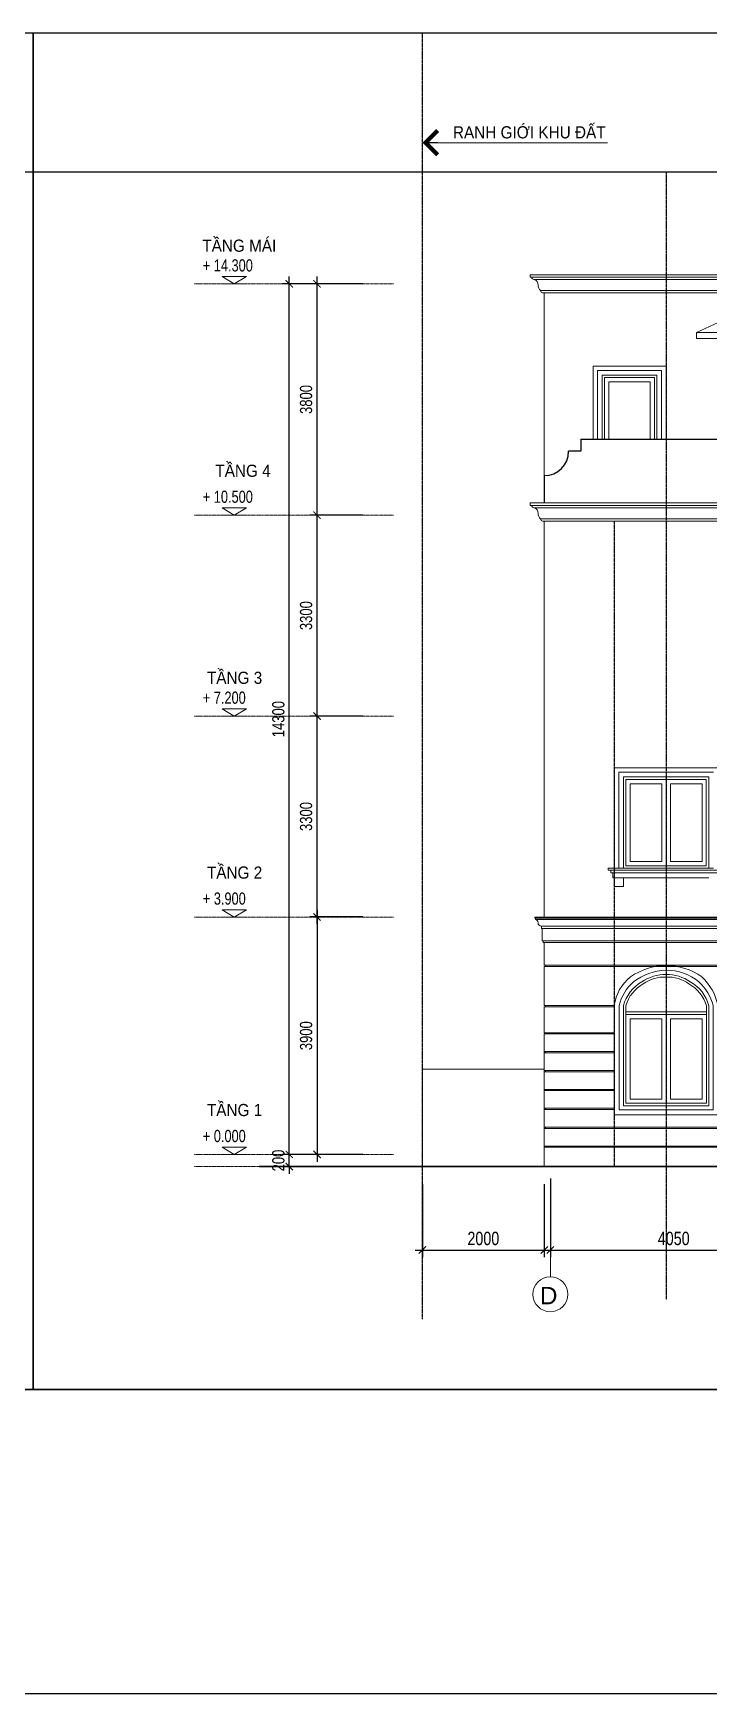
# Model space of a CAD drawing. Header units: millimetres. Extents: x -127141 to 682685, y -1234500 to 49778.
# Drawn here: x 467197 to 478287, y -200000 to -172725 of the extents above; entities that cross this region are included whole.
import ezdxf
from ezdxf.enums import TextEntityAlignment as Align

# ---------------------------------------------------------------- set-up
doc = ezdxf.new("R2010")
doc.units = ezdxf.units.MM
doc.header["$MEASUREMENT"] = 0
for name, pattern in [('CENTER', [3, 1.5, -0.5, 0.5, -0.5]), ('DASHED', [0.75, 0.5, -0.25]), ('HIDDEN', [0.75, 0.5, -0.25])]:
    doc.linetypes.add(name, pattern=pattern)
for name, color, linetype, lineweight in [('-CENTER', 143, 'CENTER', 13), ('-DIM', 9, 'Continuous', 13), ('-DOOR', 137, 'Continuous', 9), ('-HATCH', 8, 'Continuous', 5), ('-KH', 143, 'Continuous', 13), ('-LINE1', 7, 'Continuous', 18), ('-TEXT', 7, 'Continuous', 15), ('-WALL', 4, 'Continuous', 35), ('A-TUONG', 7, 'Continuous', 35), ('A72', 9, 'Continuous', 5)]:
    doc.layers.add(name, color=color, linetype=linetype, lineweight=lineweight)
doc.layers.add('-RANH GIOI LO DAT', color=12, linetype='Continuous')
doc.layers.add('12. NET DIM', color=252, linetype='Continuous')
doc.layers.add('duong dong', color=6, linetype='HIDDEN', plot=False)
doc.layers.add('LUOI GIONG', color=160, linetype='Continuous', plot=False)
doc.styles.add('1', font='arial.ttf')
doc.styles.add('AVANH', font='', dxfattribs={"width": 0.8})
doc.styles.add('X-5M-DH-TUM1$0$AVANTH', font='arial.ttf', dxfattribs={"width": 0.9})
doc.styles.add('X-ALL-SECTION$0$ROMANS', font='arial.ttf')
doc.styles.get('AVANH').set_extended_font_data('.VnAvantH')
doc.dimstyles.new('C_100A3', dxfattribs={"dimscale": 100, "dimtxt": 2.2, "dimasz": 1.2, "dimexe": 1.2, "dimexo": 0, "dimgap": 0.75, "dimtad": 1, "dimdec": 0, "dimzin": 0, "dimdsep": 46, "dimtxsty": 'AVANH', "dimblk": 'ARCHTICK', "dimcen": 0, "dimdle": 1.2, "dimclrd": 256, "dimclre": 256, "dimclrt": 7, "dimadec": 0, "dimazin": 0, "dimtfac": 0.0001, "dimtdec": 0, "dimtix": 1, "dimtmove": 2, "dimatfit": 3, "dimfxl": 1.8, "dimtolj": 1, "dimtzin": 0, "dimarcsym": 0})
doc.dimstyles.new('X-ALL-SECTION$0$ARROWS', dxfattribs={"dimscale": 100, "dimtxt": 2, "dimasz": 1, "dimexe": 2, "dimexo": 5, "dimgap": 1, "dimtad": 1, "dimdec": 0, "dimzin": 0, "dimdsep": 46, "dimtxsty": 'X-ALL-SECTION$0$ROMANS', "dimblk": 'X-ALL-SECTION$0$ARROWS', "dimcen": 0, "dimclrd": 256, "dimclre": 256, "dimclrt": 256, "dimazin": 0, "dimtfac": 0.5, "dimtdec": 0, "dimtofl": 0, "dimtmove": 2, "dimatfit": 3, "dimldrblk": 'X-ALL-SECTION$0$ARROWS', "dimfxl": 1, "dimtolj": 1, "dimtzin": 0, "dimlwd": -1, "dimlwe": -1, "dimarcsym": 0})

# ---------------------------------------------------------------- blocks, each defined once
blk = doc.blocks.new('_ArchTick')
at = {"color": 0, "linetype": 'ByBlock', "const_width": 0.15}
blk.add_lwpolyline([(-0.5, -0.5), (0.5, 0.5)], dxfattribs=at)
blk = doc.blocks.new('*D1413')
at = {"layer": '-DIM', "lineweight": -2, "transparency": 16777216}
for p, q in [((472610, -187241), (471736, -187241)), ((471856, -187121), (471856, -191261)), ((472610, -191141), (471736, -191141))]:
    blk.add_line(p, q, dxfattribs=at)
at = {"layer": 'Defpoints', "color": 0, "transparency": 16777216}
for p in [(472610, -187241), (471856, -191141), (472610, -191141)]:
    blk.add_point(p, dxfattribs=at)
at = {"layer": '-DIM', "lineweight": -2, "transparency": 16777216, "xscale": 119.9999999999999, "yscale": 119.9999999999999, "zscale": 119.9999999999999}
for p, rotation in [((471856, -187241), 90), ((471856, -191141), 270)]:
    blk.add_blockref('_ArchTick', p, dxfattribs=dict(at, rotation=rotation))
at = {"layer": '-DIM', "color": 7, "transparency": 16777216, "insert": (471677, -189191), "char_height": 200, "attachment_point": 5, "rotation": 90, "style": 'AVANH'}
blk.add_mtext('\\A1;3900', dxfattribs=at)
blk = doc.blocks.new('*D1414')
at = {"layer": '-DIM', "lineweight": -2, "transparency": 16777216}
for p, q in [((471856, -187361), (471856, -183821)), ((472610, -183941), (471736, -183941)), ((472610, -187241), (471736, -187241))]:
    blk.add_line(p, q, dxfattribs=at)
at = {"layer": 'Defpoints', "color": 0, "transparency": 16777216}
for p in [(471856, -183941), (472610, -183941), (472610, -187241)]:
    blk.add_point(p, dxfattribs=at)
at = {"layer": '-DIM', "lineweight": -2, "transparency": 16777216, "xscale": 119.9999999999999, "yscale": 119.9999999999999, "zscale": 119.9999999999999}
for p, rotation in [((471856, -183941), 90), ((471856, -187241), 270)]:
    blk.add_blockref('_ArchTick', p, dxfattribs=dict(at, rotation=rotation))
at = {"layer": '-DIM', "color": 7, "transparency": 16777216, "insert": (471677, -185591), "char_height": 200, "attachment_point": 5, "rotation": 90, "style": 'AVANH'}
blk.add_mtext('\\A1;3300', dxfattribs=at)
blk = doc.blocks.new('*D1415')
at = {"layer": '-DIM', "lineweight": -2, "transparency": 16777216}
for p, q in [((471856, -184061), (471856, -180521)), ((472610, -180641), (471736, -180641)), ((472610, -183941), (471736, -183941))]:
    blk.add_line(p, q, dxfattribs=at)
at = {"layer": 'Defpoints', "color": 0, "transparency": 16777216}
for p in [(471856, -180641), (472610, -180641), (472610, -183941)]:
    blk.add_point(p, dxfattribs=at)
at = {"layer": '-DIM', "lineweight": -2, "transparency": 16777216, "xscale": 119.9999999999999, "yscale": 119.9999999999999, "zscale": 119.9999999999999}
for p, rotation in [((471856, -180641), 90), ((471856, -183941), 270)]:
    blk.add_blockref('_ArchTick', p, dxfattribs=dict(at, rotation=rotation))
at = {"layer": '-DIM', "color": 7, "transparency": 16777216, "insert": (471677, -182291), "char_height": 200, "attachment_point": 5, "rotation": 90, "style": 'AVANH'}
blk.add_mtext('\\A1;3300', dxfattribs=at)
blk = doc.blocks.new('*D1416')
at = {"layer": '-DIM', "lineweight": -2, "transparency": 16777216}
for p, q in [((471856, -180761), (471856, -176721)), ((472610, -176841), (471736, -176841)), ((472610, -180641), (471736, -180641))]:
    blk.add_line(p, q, dxfattribs=at)
at = {"layer": 'Defpoints', "color": 0, "transparency": 16777216}
for p in [(471856, -176841), (472610, -176841), (472610, -180641)]:
    blk.add_point(p, dxfattribs=at)
at = {"layer": '-DIM', "lineweight": -2, "transparency": 16777216, "xscale": 119.9999999999999, "yscale": 119.9999999999999, "zscale": 119.9999999999999}
for p, rotation in [((471856, -176841), 90), ((471856, -180641), 270)]:
    blk.add_blockref('_ArchTick', p, dxfattribs=dict(at, rotation=rotation))
at = {"layer": '-DIM', "color": 7, "transparency": 16777216, "insert": (471677, -178741), "char_height": 200, "attachment_point": 5, "rotation": 90, "style": 'AVANH'}
blk.add_mtext('\\A1;3800', dxfattribs=at)
blk = doc.blocks.new('*D1417')
at = {"layer": '-DIM', "lineweight": -2, "transparency": 16777216}
for p, q in [((472610, -191141), (471280, -191141)), ((471400, -191141), (471400, -191021)), ((471400, -191341), (471400, -191141)), ((472610, -191341), (471280, -191341)), ((471400, -191341), (471400, -191461))]:
    blk.add_line(p, q, dxfattribs=at)
at = {"layer": 'Defpoints', "color": 0, "transparency": 16777216}
for p in [(471400, -191141), (472610, -191141), (472610, -191341)]:
    blk.add_point(p, dxfattribs=at)
at = {"layer": '-DIM', "lineweight": -2, "transparency": 16777216, "xscale": 119.9999999999999, "yscale": 119.9999999999999, "zscale": 119.9999999999999}
for p, rotation in [((471400, -191141), 270), ((471400, -191341), 90)]:
    blk.add_blockref('_ArchTick', p, dxfattribs=dict(at, rotation=rotation))
at = {"layer": '-DIM', "color": 7, "transparency": 16777216, "insert": (471222, -191241), "char_height": 200, "attachment_point": 5, "rotation": 90, "style": 'AVANH'}
blk.add_mtext('\\A1;200', dxfattribs=at)
blk = doc.blocks.new('*D1418')
at = {"layer": '-DIM', "lineweight": -2, "transparency": 16777216}
for p, q in [((471400, -191261), (471400, -176721)), ((472610, -176841), (471280, -176841)), ((472610, -191141), (471280, -191141))]:
    blk.add_line(p, q, dxfattribs=at)
at = {"layer": 'Defpoints', "color": 0, "transparency": 16777216}
for p in [(471400, -176841), (472610, -176841), (472610, -191141)]:
    blk.add_point(p, dxfattribs=at)
at = {"layer": '-DIM', "lineweight": -2, "transparency": 16777216, "xscale": 119.9999999999999, "yscale": 119.9999999999999, "zscale": 119.9999999999999}
for p, rotation in [((471400, -176841), 90), ((471400, -191141), 270)]:
    blk.add_blockref('_ArchTick', p, dxfattribs=dict(at, rotation=rotation))
at = {"layer": '-DIM', "color": 7, "transparency": 16777216, "insert": (471222, -183991), "char_height": 200, "attachment_point": 5, "rotation": 90, "style": 'AVANH'}
blk.add_mtext('\\A1;14300', dxfattribs=at)
blk = doc.blocks.new('cot')
at = {"layer": '-KH'}
blk.add_line((116899, -109064), (117274, -109064), dxfattribs=at)
blk.add_lwpolyline([(117286, -108944), (116888, -108944), (117087, -109064)], close=True, dxfattribs=at)
blk.add_solid([(117087, -109064), (117087, -108944), (117286, -108944), (117087, -109064)], dxfattribs=at)
blk = doc.blocks.new('X-ALL-SECTION$0$ARROWS')
blk.add_line((-1, 0), (0, 0))
at = {"const_width": 0.35}
blk.add_lwpolyline([(-1, -1), (0, 0), (-1, 1)], dxfattribs=at)
blk = doc.blocks.new('*D1423')
at = {"layer": '12. NET DIM', "lineweight": -2, "transparency": 16777216}
for p, q in [((475686, -191534), (475686, -192831)), ((479736, -191534), (479736, -192831)), ((475566, -192711), (479856, -192711))]:
    blk.add_line(p, q, dxfattribs=at)
at = {"layer": 'Defpoints', "color": 0, "transparency": 16777216}
for p in [(475686, -191534), (479736, -191534), (479736, -192711)]:
    blk.add_point(p, dxfattribs=at)
at = {"layer": '12. NET DIM', "lineweight": -2, "transparency": 16777216, "xscale": 119.9999999999999, "yscale": 119.9999999999999, "zscale": 119.9999999999999, "rotation": 180}
blk.add_blockref('_ArchTick', (475686, -192711), dxfattribs=at)
at = {"layer": '12. NET DIM', "lineweight": -2, "transparency": 16777216, "xscale": 119.9999999999999, "yscale": 119.9999999999999, "zscale": 119.9999999999999}
blk.add_blockref('_ArchTick', (479736, -192711), dxfattribs=at)
at = {"layer": '12. NET DIM', "color": 7, "transparency": 16777216, "insert": (477711, -192522), "char_height": 220, "attachment_point": 5, "style": 'AVANH'}
blk.add_mtext('\\A1;4050', dxfattribs=at)
blk = doc.blocks.new('*D1427')
at = {"layer": '12. NET DIM', "lineweight": -2, "transparency": 16777216}
for p, q in [((473586, -191632), (473586, -192831)), ((475586, -191632), (475586, -192831)), ((473466, -192711), (475706, -192711))]:
    blk.add_line(p, q, dxfattribs=at)
at = {"layer": 'Defpoints', "color": 0, "transparency": 16777216}
for p in [(473586, -191632), (475586, -191632), (475586, -192711)]:
    blk.add_point(p, dxfattribs=at)
at = {"layer": '12. NET DIM', "lineweight": -2, "transparency": 16777216, "xscale": 119.9999999999999, "yscale": 119.9999999999999, "zscale": 119.9999999999999, "rotation": 180}
blk.add_blockref('_ArchTick', (473586, -192711), dxfattribs=at)
at = {"layer": '12. NET DIM', "lineweight": -2, "transparency": 16777216, "xscale": 119.9999999999999, "yscale": 119.9999999999999, "zscale": 119.9999999999999}
blk.add_blockref('_ArchTick', (475586, -192711), dxfattribs=at)
at = {"layer": '12. NET DIM', "color": 7, "transparency": 16777216, "insert": (474586, -192522), "char_height": 220, "attachment_point": 5, "style": 'AVANH'}
blk.add_mtext('\\A1;2000', dxfattribs=at)
blk = doc.blocks.new('kt1a')
at = {"layer": 'Defpoints', "color": 2}
blk.add_lwpolyline([(0, -22275), (31500, -22275), (31500, 0), (0, 0)], close=True, dxfattribs=at)

msp = doc.modelspace()

# ---------------------------------------------------------------- linework, layer by layer
at = {"layer": '-CENTER', "ltscale": 0.2}
for p, q in [((473113.1, -176841.3), (469841.9, -176841.3)), ((473113.1, -180641.3), (469841.9, -180641.3)), ((473113.1, -183941.3), (469841.9, -183941.3)), ((473113.1, -187241.3), (469841.9, -187241.3)), ((473113.1, -191141.3), (469841.9, -191141.3)), ((473113.1, -191341.3), (469841.9, -191341.3))]:
    msp.add_line(p, q, dxfattribs=at)
at = {"layer": '-CENTER', "ltscale": 0.1}
msp.add_line((475686.3, -191535.4), (475686.3, -193151.5), dxfattribs=at)
at = {"layer": '-DOOR', "lineweight": 9}
for p, q in [((476576.4, -179391.3), (476576.4, -178381.3)), ((476576.4, -178381.3), (477396.3, -178381.3)), ((476646.4, -178451.3), (477326.3, -178451.3)), ((476646.4, -179391.3), (476646.4, -178451.3)), ((477326.3, -179391.3), (477326.3, -178451.3)), ((477396.3, -178381.3), (477396.3, -179391.3)), ((476926.2, -186401.3), (476926.2, -184981.3)), ((476926.2, -184981.3), (477586.4, -184981.3)), ((476996.2, -185051.3), (477516.4, -185051.3)), ((476996.2, -186331.3), (476996.2, -185051.3)), ((477516.4, -185051.3), (477516.4, -186331.3)), ((477586.4, -184981.3), (477586.4, -186401.3)), ((478246.5, -184981.3), (477586.4, -184981.3)), ((478176.5, -185051.3), (477656.4, -185051.3)), ((477656.4, -185051.3), (477656.4, -186331.3)), ((478176.5, -186331.3), (478176.5, -185051.3)), ((478246.5, -186401.3), (478246.5, -184981.3)), ((476926.2, -186401.3), (477586.4, -186401.3)), ((477516.4, -186331.3), (476996.2, -186331.3)), ((477586.4, -186401.3), (478246.5, -186401.3)), ((477656.4, -186331.3), (478176.5, -186331.3)), ((478246.7, -188801.3), (476926.4, -188801.3)), ((478246.7, -188841.3), (476926.4, -188841.3)), ((477586.4, -188841.3), (477586.4, -190301.1))]:
    msp.add_line(p, q, dxfattribs=at)
msp.add_lwpolyline([(476926.2, -190301.1), (478246.7, -190301.1), (478246.7, -188698.5, 0.2048617), (477960.2, -188340.3, 0.1633646), (477586.3, -188226.8, 0.1633646), (477212.3, -188340.3, 0.2049525), (476926.2, -188698.5)], format="xyb", close=True, dxfattribs=at)
for points in [[(477516.4, -190231.1), (476996.4, -190231.1), (476996.4, -188911.3), (477516.4, -188911.3)], [(477656.4, -190231.1), (478176.7, -190231.1), (478176.7, -188911.3), (477656.4, -188911.3)]]:
    msp.add_lwpolyline(points, close=True, dxfattribs=at)
at = {"layer": '-HATCH'}
for p, q in [((475356.4, -176731.1), (480037.6, -176731.2)), ((479565.8, -176951.2), (475526.4, -176951.1)), ((477512.7, -178265), (476460, -178265)), ((476460, -178265), (476460, -179391.3)), ((477512.1, -178265.5), (476460.6, -178265.5)), ((476460.6, -178265.5), (476460.6, -179391.3)), ((477512.1, -179391.3), (477512.1, -178265.5)), ((477512.7, -179391.3), (477512.7, -178265)), ((489834.5, -180481.2), (475381, -180481.2)), ((475526, -180701.2), (489664.5, -180701.2)), ((476809.9, -186441.3), (476809.9, -184865)), ((476809.9, -184865), (478362.8, -184865)), ((478491.5, -186471.3), (476681.2, -186471.3)), ((478461.5, -186516.3), (476711.2, -186516.3)), ((480823.8, -187261.3), (475440, -187261.3)), ((490952, -187261.3), (475440, -187261.3)), ((490943, -187281.3), (475440, -187281.3)), ((480824.4, -187281.3), (475441.4, -187281.3)), ((490849.5, -187391.3), (475540, -187391.3)), ((490843, -187431.2), (475551.3, -187431.2)), ((490821.2, -187632.3), (475562.9, -187632.3)), ((475586.2, -188035.1), (489604.1, -188034.6)), ((475586.3, -188055.1), (489604.1, -188054.6)), ((476746.3, -188694.1), (475586.3, -188694.1)), ((476743, -188714.1), (475586.3, -188714.1)), ((475586.3, -189141.2), (476736.4, -189141.2)), ((475586.3, -189161.2), (476736.4, -189161.2)), ((475614.8, -189141.2), (476526.1, -189141.2)), ((475614.8, -189161.2), (476526.1, -189161.2)), ((475586.3, -189451.5), (476736.3, -189451.5)), ((475586.3, -189471.5), (476736.3, -189471.5)), ((475586.3, -189761.9), (476736.3, -189761.9)), ((475586.3, -189781.9), (476736.3, -189781.9)), ((475586.3, -190072.2), (476736.3, -190072.2)), ((475586.3, -190092.2), (476736.3, -190092.2)), ((475586.3, -190382.5), (476736.2, -190382.5)), ((475586.3, -190402.5), (476736.2, -190402.5)), ((475586.3, -190692.9), (489604.1, -190692.9)), ((475586.3, -190712.9), (489604.1, -190712.9)), ((475586.3, -191003.2), (489604.1, -191003.2)), ((475586.3, -191023.2), (489604.1, -191023.2))]:
    msp.add_line(p, q, dxfattribs=at)
for points in [[(475417.3, -176771.1), (479951.8, -176771.2)], [(489773.6, -180521.2), (475417, -180521.2)]]:
    msp.add_lwpolyline(points, dxfattribs=at)
at = {"layer": '-KH'}
msp.add_circle((475686.3, -193437.8), 286.3, dxfattribs=at)
at = {"layer": '-LINE1', "lineweight": 20}
for p, q in [((480786.1, -176382.1), (478086.1, -177641.2)), ((480123.4, -176691.2), (475356.4, -176691.1)), ((475356.4, -176691.1), (475356.4, -176731.1)), ((475356.4, -176731.1), (475381.4, -176731.1)), ((479480, -176991.2), (475556.4, -176991.1)), ((475586.1, -180441.2), (475586.1, -176991.2)), ((478086.1, -177641.2), (478086.1, -177741.2)), ((477586.4, -178191.3), (476386.3, -178191.3)), ((476386.3, -178191.3), (476386.3, -179391.3)), ((477436.4, -178341.3), (476536.4, -178341.3)), ((476536.4, -179391.3), (476536.4, -178341.3)), ((477436.4, -178341.3), (477436.4, -179391.3)), ((477586.4, -179391.3), (477586.4, -178191.3)), ((475356, -180441.2), (489834.5, -180441.2)), ((475356, -180441.2), (475356, -180481.2)), ((475356, -180481.2), (475381, -180481.2)), ((475556.1, -180741.2), (489634.5, -180741.2)), ((475586.3, -187241.3), (475586.3, -180741.2)), ((476736.2, -186441.3), (476736.2, -184791.3)), ((476736.2, -184791.3), (478436.5, -184791.3)), ((476886.2, -186441.3), (476886.2, -184941.3)), ((476886.2, -184941.3), (478286.5, -184941.3)), ((478286.5, -184941.3), (478286.5, -186441.3)), ((476636.2, -186471.3), (476636.2, -186441.3)), ((476636.2, -186441.3), (476736.2, -186441.3)), ((476681.2, -186471.3), (476636.2, -186471.3)), ((476681.2, -186516.3), (476681.2, -186471.3)), ((476711.2, -186516.3), (476681.2, -186516.3)), ((476711.2, -186596.3), (476711.2, -186516.3)), ((476736.2, -186441.3), (476809.9, -186441.3)), ((476809.9, -186441.3), (476886.2, -186441.3)), ((476886.2, -186441.3), (478286.5, -186441.3)), ((478286.5, -186441.3), (478362.8, -186441.3)), ((476736.2, -186596.3), (476711.2, -186596.3)), ((476736.2, -186596.3), (476736.2, -186597.1)), ((476886.2, -186596.3), (476736.2, -186596.3)), ((476736.2, -186597.1), (476736.2, -186740.7)), ((476886.2, -186740.7), (476736.2, -186740.7)), ((478286.5, -186596.3), (476886.2, -186596.3)), ((476886.2, -186740.7), (476886.2, -186596.3)), ((475586.3, -187661.2), (475586.2, -188035.1)), ((475586.3, -188055.1), (475586.3, -188694.1)), ((475606.2, -188055.1), (475606.2, -188035.1)), ((475586.3, -188714.1), (475586.3, -189141.2)), ((475606.2, -188714.1), (475606.2, -188694.1)), ((475586.3, -189141.2), (475606.3, -189141.2)), ((475586.3, -189161.2), (475586.3, -191341.3)), ((475606.3, -189161.2), (475586.3, -189161.2)), ((475606.3, -189141.2), (475606.3, -189161.2)), ((475606.3, -189451.5), (475606.3, -189471.5)), ((475606.3, -189761.9), (475606.3, -189781.9)), ((475606.3, -190072.2), (475606.3, -190092.2)), ((475606.3, -190382.5), (475606.3, -190402.5)), ((475606.3, -190692.9), (475606.3, -190712.9)), ((475606.3, -191003.2), (475606.3, -191023.2)), ((475586.3, -191341.3), (491657.5, -191341.3))]:
    msp.add_line(p, q, dxfattribs=at)
msp.add_lwpolyline([(478086.1, -177641.2), (486586.1, -177641.2), (486586.1, -177741.2), (478086.1, -177741.2)], dxfattribs=at)
for points in [[(490751.3, -187241.3), (475431, -187241.3), (475431, -187261), (475440, -187261), (475440, -187281, -0.3522811), (475485, -187335.2, 0.4254581), (475540, -187391), (475540, -187430.9), (475551.3, -187430.9), (475551.3, -187623.5, 0.4123353), (475559.1, -187631.1, -0.4067079), (475566.3, -187638.5), (475566.3, -187661.2), (490816.8, -187661.2)], [(476736.2, -190491.1), (478436.7, -190491.1), (478436.7, -188696.6, 0.161511), (478171, -188224.8, 0.1564955), (477586.3, -188036.7, 0.1513032), (477001.9, -188224.6, 0.1980775), (476736.2, -188696.6), (476736.2, -190491.1)]]:
    msp.add_lwpolyline(points, format="xyb", dxfattribs=at)
for points in [[(476816.2, -190411.1), (478356.7, -190411.1), (478356.7, -188697.4, 0.1465816), (478124.5, -188307.4, 0.1873011), (477586.3, -188116.7, 0.1572716), (477048.4, -188307.4, 0.1553886), (476816.2, -188697.4)], [(476886.2, -190341.1), (478286.7, -190341.1), (478286.7, -188698.1, 0.2076193), (477983.5, -188307.8, 0.1629434), (477586.3, -188186.8, 0.1629434), (477189, -188307.8, 0.2077031), (476886.2, -188698.1)]]:
    msp.add_lwpolyline(points, format="xyb", close=True, dxfattribs=at)
msp.add_lwpolyline([(473586.3, -189741), (475586.3, -189741), (475586.3, -191341.3), (473586.3, -191341.3)], close=True, dxfattribs=at)
for centre, radius, start, end in [((475420.5, -176732.2), 39.1, 178.52391, 265.24593), ((475403, -176853), 83.1, 354.22476, 80.14552), ((475588.7, -176868.9), 103.2, 175.86, 232.886), ((475568.7, -176950.7), 42.3, 180.62204, 253.11776), ((475420.1, -180482.2), 39.1, 178.52391, 265.24593), ((475402.7, -180603.1), 83.1, 354.22476, 80.14552), ((475588.3, -180618.9), 103.2, 175.86, 232.886), ((475568.3, -180700.7), 42.3, 180.62204, 253.18202)]:
    msp.add_arc(centre, radius, start, end, dxfattribs=at)
at = {"layer": '-RANH GIOI LO DAT', "linetype": 'DASHED', "ltscale": 10}
msp.add_line((473586.3, -193844.4), (473586.3, -172732.4), dxfattribs=at)
at = {"layer": '-WALL'}
msp.add_line((470906, -191341.3), (494268.8, -191341.3), dxfattribs=at)
for p, q in [((476186.1, -179391.3), (478836.1, -179391.3)), ((476186.1, -179391.3), (476186.1, -179591.3)), ((476186.1, -179591.3), (475986.1, -179591.3)), ((475586.1, -179991.2), (475586.1, -180441.2))]:
    msp.add_line(p, q)
msp.add_arc((475586.1, -179591.3), 400, 270, 0)
at = {"layer": 'A-TUONG'}
msp.add_lwpolyline([(435697.5, -195000), (597851, -195000)], dxfattribs=at)
at = {"layer": 'Defpoints'}
msp.add_lwpolyline([(467197.5, -195000), (498697.5, -195000), (498697.5, -172725), (467197.5, -172725)], close=True, dxfattribs=at)
at = {"layer": 'duong dong', "ltscale": 10}
for p, q in [((477586.4, -174996.1), (477586.4, -193521.2)), ((476736.2, -180741.3), (476736.2, -191341.4))]:
    msp.add_line(p, q, dxfattribs=at)
at = {"layer": 'LUOI GIONG'}
msp.add_lwpolyline([(435697.5, -175000), (485697.5, -175000), (485697.5, -200000), (435697.5, -200000)], close=True, dxfattribs=at)

# ---------------------------------------------------------------- block references
at = {"layer": '-CENTER'}
for p in [(353409.6, -67777.7), (353409.6, -71577.7), (353409.6, -74877.7), (353409.6, -78177.7), (353409.6, -82077.7)]:
    msp.add_blockref('cot', p, dxfattribs=at)
at = {"layer": '-LINE1'}
for p in [(435697.5, -172725), (467197.5, -172725)]:
    msp.add_blockref('kt1a', p, dxfattribs=at)

# ---------------------------------------------------------------- texts
at = {"layer": '-TEXT', "color": 2, "style": 'X-5M-DH-TUM1$0$AVANTH', "width": 0.9}
for s, p in [('RANH GIỚI KHU ĐẤT', (474086.7, -174452.9)), ('TẦNG MÁI', (469972.8, -176314.7)), ('TẦNG 4', (470187.3, -180011.8)), ('TẦNG 3', (470048.6, -183411.8)), ('TẦNG 2', (470048.6, -186611.8)), ('TẦNG 1', (470048.6, -190511.8))]:
    msp.add_text(s, height=200, dxfattribs=at).set_placement(p)
at = {"layer": '-TEXT', "style": '1', "width": 0.75}
for s, p in [('+ 14.300', (469981.1, -176638.5)), ('+ 10.500', (469981.1, -180438.5)), ('+ 7.200', (469981.1, -183738.5)), ('+ 3.900', (469981.1, -187038.5)), ('+ 0.000', (469981.1, -190938.5))]:
    msp.add_text(s, height=200, dxfattribs=at).set_placement(p)
at = {"layer": '-TEXT', "color": 2, "style": '1'}
msp.add_text('D', height=286.3, dxfattribs=at).set_placement((475658.6, -193459.7), align=Align.MIDDLE_CENTER)

# ---------------------------------------------------------------- dimensions: what is measured, and where the dimension line sits
at = {"layer": '-DIM'}
for base, p1, p2, picture, middle in [((471400.3, -176841.3), (472610, -191141.3), (472610, -176841.3), '*D1418', (471221.9, -183991.3)), ((471855.6, -176841.3), (472610, -180641.3), (472610, -176841.3), '*D1416', (471677.2, -178741.3)), ((471855.6, -180641.3), (472610, -183941.3), (472610, -180641.3), '*D1415', (471677.2, -182291.3)), ((471855.6, -183941.3), (472610, -187241.3), (472610, -183941.3), '*D1414', (471677.2, -185591.3)), ((471855.6, -191141.3), (472610, -187241.3), (472610, -191141.3), '*D1413', (471677.2, -189191.3)), ((471400.3, -191141.3), (472610, -191341.3), (472610, -191141.3), '*D1417', (471221.9, -191241.3))]:
    dim = msp.add_linear_dim(base=base, p1=p1, p2=p2, angle=90, dimstyle='C_100A3', override={"dimtxt": 2}, dxfattribs=at)
    dim.commit()
    dim.dimension.update_dxf_attribs({"geometry": picture, "text_midpoint": middle})
at = {"layer": '12. NET DIM'}
dim = msp.add_linear_dim(base=(475586.3, -192710.9), p1=(473586.3, -191632.3), p2=(475586.3, -191632.3), dimstyle='C_100A3', dxfattribs=at)
dim.commit()
dim.dimension.update_dxf_attribs({"geometry": '*D1427', "text_midpoint": (474586.3, -192522.1)})
dim = msp.add_linear_dim(base=(479736.3, -192710.9), p1=(475686.3, -191533.6), p2=(479736.3, -191533.6), angle=180, dimstyle='C_100A3', dxfattribs=at)
dim.commit()
dim.dimension.update_dxf_attribs({"geometry": '*D1423', "text_midpoint": (477711.3, -192522.1)})

# ---------------------------------------------------------------- leaders
at = {"layer": 'A72'}
msp.add_leader([(473635.2, -174522.9), (476624.6, -174522.9)], dimstyle='X-ALL-SECTION$0$ARROWS', override={"dimasz": 2, "dimtad": 0}, dxfattribs=at)

doc.saveas('drawing.dxf')
